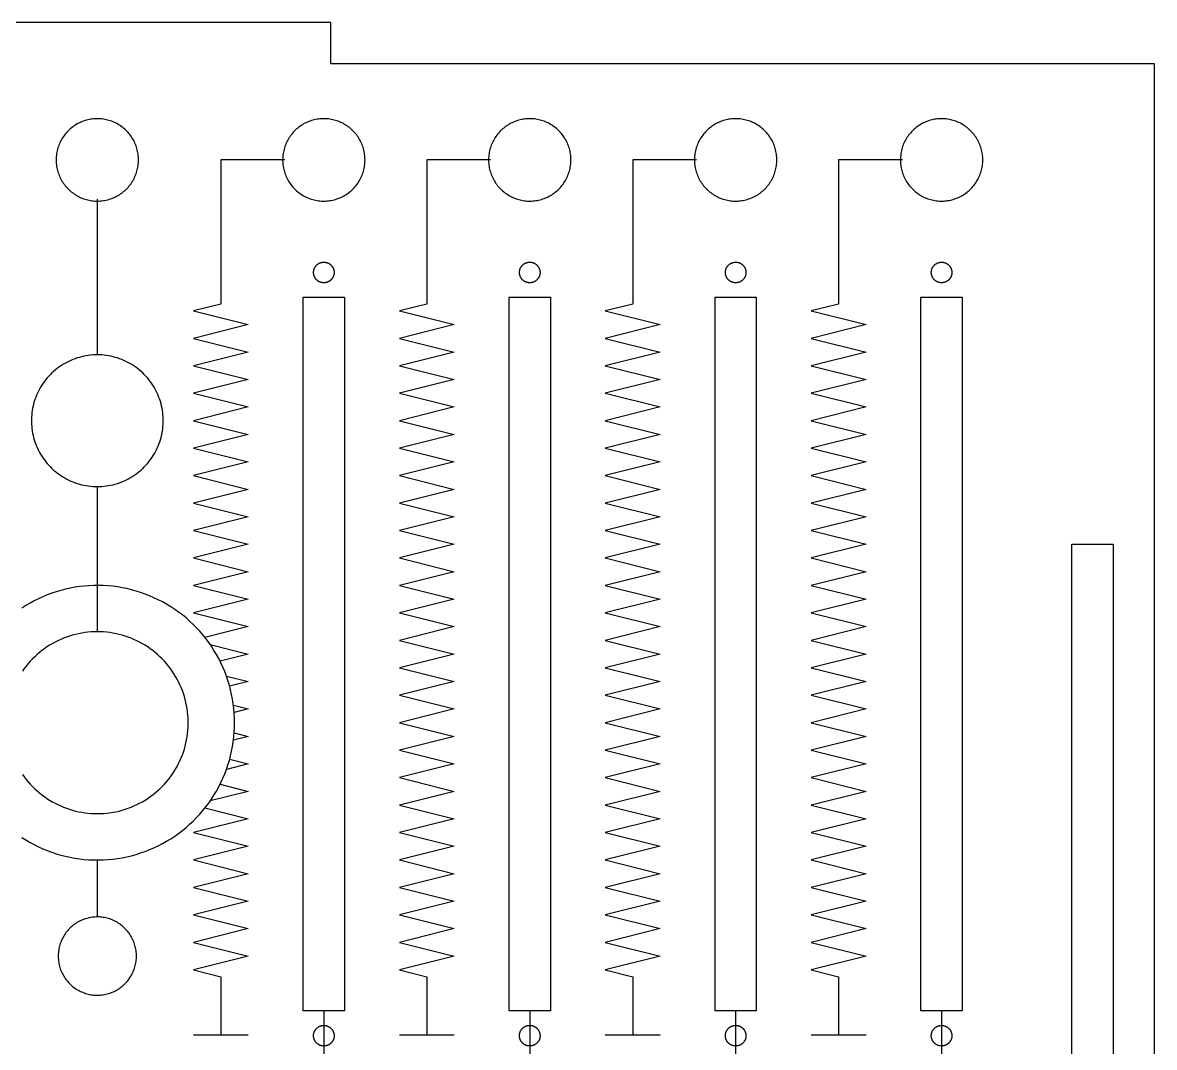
# Model space of a CAD drawing. Header units: millimetres. Extents: x 10 to 287, y -111 to 168.
# Drawn here: x 204.7 to 287.1, y 68.6 to 143.3 of the extents above; entities that cross this region are included whole.
import ezdxf

# ---------------------------------------------------------------- set-up
doc = ezdxf.new("R2010")
doc.units = ezdxf.units.MM
doc.header["$MEASUREMENT"] = 0
doc.layers.add('CORTE', color=18, linetype='Continuous', true_color=0x000000)
doc.layers.add('SEMI', color=1, linetype='Continuous', true_color=0xff0000)

# ---------------------------------------------------------------- blocks, each defined once
blk = doc.blocks.new('ESPACIO_POT 01')
at = {"layer": 'CORTE'}
for points in [[(0.75, 27.8), (0.75, 27.826), (0.748, 27.852), (0.746, 27.878), (0.743, 27.904), (0.739, 27.93), (0.734, 27.955), (0.728, 27.98), (0.721, 28.006), (0.714, 28.031), (0.705, 28.055), (0.696, 28.079), (0.686, 28.103), (0.675, 28.127), (0.663, 28.15), (0.651, 28.173), (0.637, 28.195), (0.623, 28.217), (0.608, 28.239), (0.593, 28.26), (0.576, 28.28), (0.559, 28.3), (0.542, 28.319), (0.523, 28.337), (0.504, 28.355), (0.485, 28.372), (0.465, 28.389), (0.444, 28.404), (0.423, 28.42), (0.401, 28.434), (0.379, 28.447), (0.356, 28.46), (0.333, 28.472), (0.309, 28.483), (0.286, 28.494), (0.261, 28.503), (0.237, 28.512), (0.212, 28.519), (0.187, 28.526), (0.161, 28.532), (0.136, 28.538), (0.11, 28.542), (0.084, 28.545), (0.059, 28.548), (0.033, 28.549), (0.007, 28.55), (-0.02, 28.55), (-0.046, 28.549), (-0.071, 28.547), (-0.097, 28.544), (-0.123, 28.54), (-0.149, 28.535), (-0.174, 28.53), (-0.199, 28.523), (-0.224, 28.516), (-0.249, 28.507), (-0.273, 28.498), (-0.298, 28.488), (-0.321, 28.478), (-0.345, 28.466), (-0.367, 28.454), (-0.39, 28.441), (-0.412, 28.427), (-0.433, 28.412), (-0.454, 28.397), (-0.475, 28.381), (-0.495, 28.364), (-0.514, 28.346), (-0.533, 28.328), (-0.551, 28.309), (-0.568, 28.29), (-0.585, 28.27), (-0.601, 28.249), (-0.616, 28.228), (-0.63, 28.206), (-0.644, 28.184), (-0.657, 28.162), (-0.669, 28.139), (-0.68, 28.115), (-0.691, 28.092), (-0.701, 28.067), (-0.71, 28.043), (-0.718, 28.018), (-0.725, 27.993), (-0.731, 27.968), (-0.736, 27.942), (-0.741, 27.917), (-0.744, 27.891), (-0.747, 27.865), (-0.749, 27.839), (-0.75, 27.813), (-0.75, 27.787), (-0.749, 27.761), (-0.747, 27.735), (-0.744, 27.709), (-0.741, 27.683), (-0.736, 27.658), (-0.731, 27.632), (-0.725, 27.607), (-0.718, 27.582), (-0.71, 27.557), (-0.701, 27.533), (-0.691, 27.508), (-0.68, 27.485), (-0.669, 27.461), (-0.657, 27.438), (-0.644, 27.416), (-0.63, 27.394), (-0.616, 27.372), (-0.601, 27.351), (-0.585, 27.33), (-0.568, 27.31), (-0.551, 27.291), (-0.533, 27.272), (-0.514, 27.254), (-0.495, 27.236), (-0.475, 27.219), (-0.454, 27.203), (-0.433, 27.188), (-0.412, 27.173), (-0.39, 27.159), (-0.367, 27.146), (-0.345, 27.134), (-0.321, 27.122), (-0.298, 27.112), (-0.273, 27.102), (-0.249, 27.093), (-0.224, 27.084), (-0.199, 27.077), (-0.174, 27.07), (-0.149, 27.065), (-0.123, 27.06), (-0.097, 27.056), (-0.071, 27.053), (-0.046, 27.051), (-0.02, 27.05), (0.007, 27.05), (0.033, 27.051), (0.059, 27.052), (0.084, 27.055), (0.11, 27.058), (0.136, 27.062), (0.161, 27.068), (0.187, 27.074), (0.212, 27.081), (0.237, 27.088), (0.261, 27.097), (0.286, 27.106), (0.309, 27.117), (0.333, 27.128), (0.356, 27.14), (0.379, 27.153), (0.401, 27.166), (0.423, 27.18), (0.444, 27.196), (0.465, 27.211), (0.485, 27.228), (0.504, 27.245), (0.523, 27.263), (0.542, 27.281), (0.559, 27.3), (0.576, 27.32), (0.593, 27.34), (0.608, 27.361), (0.623, 27.383), (0.637, 27.405), (0.651, 27.427), (0.663, 27.45), (0.675, 27.473), (0.686, 27.497), (0.696, 27.521), (0.705, 27.545), (0.714, 27.569), (0.721, 27.594), (0.728, 27.62), (0.734, 27.645), (0.739, 27.67), (0.743, 27.696), (0.746, 27.722), (0.748, 27.748), (0.75, 27.774), (0.75, 27.8)], [(-1.5, -26), (1.5, -26), (1.5, 26), (-1.5, 26), (-1.5, -26)], [(0.75, -27.8), (0.75, -27.774), (0.748, -27.748), (0.746, -27.722), (0.743, -27.696), (0.739, -27.67), (0.734, -27.645), (0.728, -27.62), (0.721, -27.594), (0.714, -27.569), (0.705, -27.545), (0.696, -27.521), (0.686, -27.497), (0.675, -27.473), (0.663, -27.45), (0.651, -27.427), (0.637, -27.405), (0.623, -27.383), (0.608, -27.361), (0.593, -27.34), (0.576, -27.32), (0.559, -27.3), (0.542, -27.281), (0.523, -27.263), (0.504, -27.245), (0.485, -27.228), (0.465, -27.211), (0.444, -27.196), (0.423, -27.18), (0.401, -27.166), (0.379, -27.153), (0.356, -27.14), (0.333, -27.128), (0.309, -27.117), (0.286, -27.106), (0.261, -27.097), (0.237, -27.088), (0.212, -27.081), (0.187, -27.074), (0.161, -27.068), (0.136, -27.062), (0.11, -27.058), (0.084, -27.055), (0.059, -27.052), (0.033, -27.051), (0.007, -27.05), (-0.02, -27.05), (-0.046, -27.051), (-0.071, -27.053), (-0.097, -27.056), (-0.123, -27.06), (-0.149, -27.065), (-0.174, -27.07), (-0.199, -27.077), (-0.224, -27.084), (-0.249, -27.093), (-0.273, -27.102), (-0.298, -27.112), (-0.321, -27.122), (-0.345, -27.134), (-0.367, -27.146), (-0.39, -27.159), (-0.412, -27.173), (-0.433, -27.188), (-0.454, -27.203), (-0.475, -27.219), (-0.495, -27.236), (-0.514, -27.254), (-0.533, -27.272), (-0.551, -27.291), (-0.568, -27.31), (-0.585, -27.33), (-0.601, -27.351), (-0.616, -27.372), (-0.63, -27.394), (-0.644, -27.416), (-0.657, -27.438), (-0.669, -27.461), (-0.68, -27.485), (-0.691, -27.508), (-0.701, -27.533), (-0.71, -27.557), (-0.718, -27.582), (-0.725, -27.607), (-0.731, -27.632), (-0.736, -27.658), (-0.741, -27.683), (-0.744, -27.709), (-0.747, -27.735), (-0.749, -27.761), (-0.75, -27.787), (-0.75, -27.813), (-0.749, -27.839), (-0.747, -27.865), (-0.744, -27.891), (-0.741, -27.917), (-0.736, -27.942), (-0.731, -27.968), (-0.725, -27.993), (-0.718, -28.018), (-0.71, -28.043), (-0.701, -28.067), (-0.691, -28.092), (-0.68, -28.115), (-0.669, -28.139), (-0.657, -28.162), (-0.644, -28.184), (-0.63, -28.206), (-0.616, -28.228), (-0.601, -28.249), (-0.585, -28.27), (-0.568, -28.29), (-0.551, -28.309), (-0.533, -28.328), (-0.514, -28.346), (-0.495, -28.364), (-0.475, -28.381), (-0.454, -28.397), (-0.433, -28.412), (-0.412, -28.427), (-0.39, -28.441), (-0.367, -28.454), (-0.345, -28.466), (-0.321, -28.478), (-0.298, -28.488), (-0.273, -28.498), (-0.249, -28.507), (-0.224, -28.516), (-0.199, -28.523), (-0.174, -28.53), (-0.149, -28.535), (-0.123, -28.54), (-0.097, -28.544), (-0.071, -28.547), (-0.046, -28.549), (-0.02, -28.55), (0.007, -28.55), (0.033, -28.549), (0.059, -28.548), (0.084, -28.545), (0.11, -28.542), (0.136, -28.538), (0.161, -28.532), (0.187, -28.526), (0.212, -28.519), (0.237, -28.512), (0.261, -28.503), (0.286, -28.494), (0.309, -28.483), (0.333, -28.472), (0.356, -28.46), (0.379, -28.447), (0.401, -28.434), (0.423, -28.42), (0.444, -28.404), (0.465, -28.389), (0.485, -28.372), (0.504, -28.355), (0.523, -28.337), (0.542, -28.319), (0.559, -28.3), (0.576, -28.28), (0.593, -28.26), (0.608, -28.239), (0.623, -28.217), (0.637, -28.195), (0.651, -28.173), (0.663, -28.15), (0.675, -28.127), (0.686, -28.103), (0.696, -28.079), (0.705, -28.055), (0.714, -28.031), (0.721, -28.006), (0.728, -27.98), (0.734, -27.955), (0.739, -27.93), (0.743, -27.904), (0.746, -27.878), (0.748, -27.852), (0.75, -27.826), (0.75, -27.8)]]:
    blk.add_lwpolyline(points, dxfattribs=at)

msp = doc.modelspace()

# ---------------------------------------------------------------- linework, layer by layer
at = {"layer": 'CORTE'}
for points in [[(227.108, 143.256), (193.108, 143.256)], [(227.108, 140.256), (227.108, 143.256)], [(287.108, 140.256), (227.108, 140.256)], [(287.108, 33.256), (287.108, 140.256)], [(213.108, 133.256), (213.106, 133.36), (213.101, 133.464), (213.092, 133.568), (213.079, 133.672), (213.063, 133.774), (213.043, 133.877), (213.02, 133.978), (212.993, 134.079), (212.963, 134.178), (212.929, 134.277), (212.892, 134.374), (212.852, 134.47), (212.808, 134.565), (212.761, 134.658), (212.711, 134.749), (212.657, 134.838), (212.601, 134.926), (212.541, 135.011), (212.479, 135.095), (212.414, 135.176), (212.346, 135.255), (212.275, 135.331), (212.202, 135.405), (212.126, 135.476), (212.048, 135.545), (211.967, 135.611), (211.884, 135.674), (211.799, 135.734), (211.712, 135.792), (211.623, 135.846), (211.532, 135.897), (211.44, 135.945), (211.346, 135.989), (211.25, 136.03), (211.153, 136.068), (211.055, 136.103), (210.956, 136.134), (210.855, 136.162), (210.754, 136.186), (210.652, 136.207), (210.549, 136.224), (210.446, 136.237), (210.342, 136.247), (210.238, 136.254), (210.134, 136.256), (210.03, 136.255), (209.926, 136.251), (209.822, 136.243), (209.719, 136.231), (209.616, 136.216), (209.513, 136.197), (209.412, 136.174), (209.311, 136.148), (209.211, 136.119), (209.112, 136.086), (209.015, 136.05), (208.918, 136.01), (208.823, 135.967), (208.73, 135.921), (208.638, 135.872), (208.549, 135.819), (208.461, 135.763), (208.375, 135.705), (208.291, 135.643), (208.209, 135.578), (208.129, 135.511), (208.052, 135.441), (207.978, 135.368), (207.906, 135.293), (207.836, 135.216), (207.77, 135.136), (207.706, 135.053), (207.645, 134.969), (207.587, 134.882), (207.532, 134.794), (207.48, 134.703), (207.432, 134.611), (207.386, 134.518), (207.344, 134.422), (207.305, 134.326), (207.27, 134.228), (207.238, 134.129), (207.209, 134.029), (207.184, 133.928), (207.163, 133.826), (207.145, 133.723), (207.13, 133.62), (207.12, 133.516), (207.112, 133.412), (207.109, 133.308), (207.109, 133.204), (207.112, 133.1), (207.12, 132.996), (207.13, 132.893), (207.145, 132.79), (207.163, 132.687), (207.184, 132.585), (207.209, 132.484), (207.238, 132.384), (207.27, 132.285), (207.305, 132.187), (207.344, 132.09), (207.386, 131.995), (207.432, 131.901), (207.48, 131.809), (207.532, 131.719), (207.587, 131.63), (207.645, 131.544), (207.706, 131.459), (207.77, 131.377), (207.836, 131.297), (207.906, 131.219), (207.978, 131.144), (208.052, 131.072), (208.129, 131.002), (208.209, 130.934), (208.291, 130.87), (208.375, 130.808), (208.461, 130.749), (208.549, 130.694), (208.638, 130.641), (208.73, 130.592), (208.823, 130.545), (208.918, 130.502), (209.015, 130.463), (209.112, 130.427), (209.211, 130.394), (209.311, 130.364), (209.412, 130.338), (209.513, 130.316), (209.616, 130.297), (209.719, 130.282), (209.822, 130.27), (209.926, 130.262), (210.03, 130.257), (210.134, 130.256), (210.238, 130.259), (210.342, 130.265), (210.446, 130.275), (210.549, 130.289), (210.652, 130.306), (210.754, 130.327), (210.855, 130.351), (210.956, 130.379), (211.055, 130.41), (211.153, 130.444), (211.25, 130.482), (211.346, 130.524), (211.44, 130.568), (211.532, 130.616), (211.623, 130.667), (211.712, 130.721), (211.799, 130.778), (211.884, 130.839), (211.967, 130.902), (212.048, 130.968), (212.126, 131.036), (212.202, 131.108), (212.275, 131.182), (212.346, 131.258), (212.414, 131.337), (212.479, 131.418), (212.541, 131.501), (212.601, 131.587), (212.657, 131.674), (212.711, 131.764), (212.761, 131.855), (212.808, 131.948), (212.852, 132.042), (212.892, 132.138), (212.929, 132.236), (212.963, 132.334), (212.993, 132.434), (213.02, 132.535), (213.043, 132.636), (213.063, 132.738), (213.079, 132.841), (213.092, 132.944), (213.101, 133.048), (213.106, 133.152), (213.108, 133.256)], [(229.608, 133.256), (229.606, 133.36), (229.601, 133.464), (229.592, 133.568), (229.579, 133.672), (229.563, 133.774), (229.543, 133.877), (229.52, 133.978), (229.493, 134.079), (229.463, 134.178), (229.429, 134.277), (229.392, 134.374), (229.352, 134.47), (229.308, 134.565), (229.261, 134.658), (229.211, 134.749), (229.157, 134.838), (229.101, 134.926), (229.041, 135.011), (228.979, 135.095), (228.914, 135.176), (228.846, 135.255), (228.775, 135.331), (228.702, 135.405), (228.626, 135.476), (228.548, 135.545), (228.467, 135.611), (228.384, 135.674), (228.299, 135.734), (228.212, 135.792), (228.123, 135.846), (228.032, 135.897), (227.94, 135.945), (227.846, 135.989), (227.75, 136.03), (227.653, 136.068), (227.555, 136.103), (227.456, 136.134), (227.355, 136.162), (227.254, 136.186), (227.152, 136.207), (227.049, 136.224), (226.946, 136.237), (226.842, 136.247), (226.738, 136.254), (226.634, 136.256), (226.53, 136.255), (226.426, 136.251), (226.322, 136.243), (226.219, 136.231), (226.116, 136.216), (226.013, 136.197), (225.912, 136.174), (225.811, 136.148), (225.711, 136.119), (225.612, 136.086), (225.515, 136.05), (225.418, 136.01), (225.323, 135.967), (225.23, 135.921), (225.138, 135.872), (225.049, 135.819), (224.961, 135.763), (224.875, 135.705), (224.791, 135.643), (224.709, 135.578), (224.629, 135.511), (224.552, 135.441), (224.478, 135.368), (224.406, 135.293), (224.336, 135.216), (224.27, 135.136), (224.206, 135.053), (224.145, 134.969), (224.087, 134.882), (224.032, 134.794), (223.98, 134.703), (223.932, 134.611), (223.886, 134.518), (223.844, 134.422), (223.805, 134.326), (223.77, 134.228), (223.738, 134.129), (223.709, 134.029), (223.684, 133.928), (223.663, 133.826), (223.645, 133.723), (223.63, 133.62), (223.62, 133.516), (223.612, 133.412), (223.609, 133.308), (223.609, 133.204), (223.612, 133.1), (223.62, 132.996), (223.63, 132.893), (223.645, 132.79), (223.663, 132.687), (223.684, 132.585), (223.709, 132.484), (223.738, 132.384), (223.77, 132.285), (223.805, 132.187), (223.844, 132.09), (223.886, 131.995), (223.932, 131.901), (223.98, 131.809), (224.032, 131.719), (224.087, 131.63), (224.145, 131.544), (224.206, 131.459), (224.27, 131.377), (224.336, 131.297), (224.406, 131.219), (224.478, 131.144), (224.552, 131.072), (224.629, 131.002), (224.709, 130.934), (224.791, 130.87), (224.875, 130.808), (224.961, 130.749), (225.049, 130.694), (225.138, 130.641), (225.23, 130.592), (225.323, 130.545), (225.418, 130.502), (225.515, 130.463), (225.612, 130.427), (225.711, 130.394), (225.811, 130.364), (225.912, 130.338), (226.013, 130.316), (226.116, 130.297), (226.219, 130.282), (226.322, 130.27), (226.426, 130.262), (226.53, 130.257), (226.634, 130.256), (226.738, 130.259), (226.842, 130.265), (226.946, 130.275), (227.049, 130.289), (227.152, 130.306), (227.254, 130.327), (227.355, 130.351), (227.456, 130.379), (227.555, 130.41), (227.653, 130.444), (227.75, 130.482), (227.846, 130.524), (227.94, 130.568), (228.032, 130.616), (228.123, 130.667), (228.212, 130.721), (228.299, 130.778), (228.384, 130.839), (228.467, 130.902), (228.548, 130.968), (228.626, 131.036), (228.702, 131.108), (228.775, 131.182), (228.846, 131.258), (228.914, 131.337), (228.979, 131.418), (229.041, 131.501), (229.101, 131.587), (229.157, 131.674), (229.211, 131.764), (229.261, 131.855), (229.308, 131.948), (229.352, 132.042), (229.392, 132.138), (229.429, 132.236), (229.463, 132.334), (229.493, 132.434), (229.52, 132.535), (229.543, 132.636), (229.563, 132.738), (229.579, 132.841), (229.592, 132.944), (229.601, 133.048), (229.606, 133.152), (229.608, 133.256)], [(244.608, 133.256), (244.606, 133.36), (244.601, 133.464), (244.592, 133.568), (244.579, 133.672), (244.563, 133.774), (244.543, 133.877), (244.52, 133.978), (244.493, 134.079), (244.463, 134.178), (244.429, 134.277), (244.392, 134.374), (244.352, 134.47), (244.308, 134.565), (244.261, 134.658), (244.211, 134.749), (244.157, 134.838), (244.101, 134.926), (244.041, 135.011), (243.979, 135.095), (243.914, 135.176), (243.846, 135.255), (243.775, 135.331), (243.702, 135.405), (243.626, 135.476), (243.548, 135.545), (243.467, 135.611), (243.384, 135.674), (243.299, 135.734), (243.212, 135.792), (243.123, 135.846), (243.032, 135.897), (242.94, 135.945), (242.846, 135.989), (242.75, 136.03), (242.653, 136.068), (242.555, 136.103), (242.456, 136.134), (242.355, 136.162), (242.254, 136.186), (242.152, 136.207), (242.049, 136.224), (241.946, 136.237), (241.842, 136.247), (241.738, 136.254), (241.634, 136.256), (241.53, 136.255), (241.426, 136.251), (241.322, 136.243), (241.219, 136.231), (241.116, 136.216), (241.013, 136.197), (240.912, 136.174), (240.811, 136.148), (240.711, 136.119), (240.612, 136.086), (240.515, 136.05), (240.418, 136.01), (240.323, 135.967), (240.23, 135.921), (240.138, 135.872), (240.049, 135.819), (239.961, 135.763), (239.875, 135.705), (239.791, 135.643), (239.709, 135.578), (239.629, 135.511), (239.552, 135.441), (239.478, 135.368), (239.406, 135.293), (239.336, 135.216), (239.27, 135.136), (239.206, 135.053), (239.145, 134.969), (239.087, 134.882), (239.032, 134.794), (238.98, 134.703), (238.932, 134.611), (238.886, 134.518), (238.844, 134.422), (238.805, 134.326), (238.77, 134.228), (238.738, 134.129), (238.709, 134.029), (238.684, 133.928), (238.663, 133.826), (238.645, 133.723), (238.63, 133.62), (238.62, 133.516), (238.612, 133.412), (238.609, 133.308), (238.609, 133.204), (238.612, 133.1), (238.62, 132.996), (238.63, 132.893), (238.645, 132.79), (238.663, 132.687), (238.684, 132.585), (238.709, 132.484), (238.738, 132.384), (238.77, 132.285), (238.805, 132.187), (238.844, 132.09), (238.886, 131.995), (238.932, 131.901), (238.98, 131.809), (239.032, 131.719), (239.087, 131.63), (239.145, 131.544), (239.206, 131.459), (239.27, 131.377), (239.336, 131.297), (239.406, 131.219), (239.478, 131.144), (239.552, 131.072), (239.629, 131.002), (239.709, 130.934), (239.791, 130.87), (239.875, 130.808), (239.961, 130.749), (240.049, 130.694), (240.138, 130.641), (240.23, 130.592), (240.323, 130.545), (240.418, 130.502), (240.515, 130.463), (240.612, 130.427), (240.711, 130.394), (240.811, 130.364), (240.912, 130.338), (241.013, 130.316), (241.116, 130.297), (241.219, 130.282), (241.322, 130.27), (241.426, 130.262), (241.53, 130.257), (241.634, 130.256), (241.738, 130.259), (241.842, 130.265), (241.946, 130.275), (242.049, 130.289), (242.152, 130.306), (242.254, 130.327), (242.355, 130.351), (242.456, 130.379), (242.555, 130.41), (242.653, 130.444), (242.75, 130.482), (242.846, 130.524), (242.94, 130.568), (243.032, 130.616), (243.123, 130.667), (243.212, 130.721), (243.299, 130.778), (243.384, 130.839), (243.467, 130.902), (243.548, 130.968), (243.626, 131.036), (243.702, 131.108), (243.775, 131.182), (243.846, 131.258), (243.914, 131.337), (243.979, 131.418), (244.041, 131.501), (244.101, 131.587), (244.157, 131.674), (244.211, 131.764), (244.261, 131.855), (244.308, 131.948), (244.352, 132.042), (244.392, 132.138), (244.429, 132.236), (244.463, 132.334), (244.493, 132.434), (244.52, 132.535), (244.543, 132.636), (244.563, 132.738), (244.579, 132.841), (244.592, 132.944), (244.601, 133.048), (244.606, 133.152), (244.608, 133.256)], [(259.608, 133.256), (259.606, 133.36), (259.601, 133.464), (259.592, 133.568), (259.579, 133.672), (259.563, 133.774), (259.543, 133.877), (259.52, 133.978), (259.493, 134.079), (259.463, 134.178), (259.429, 134.277), (259.392, 134.374), (259.352, 134.47), (259.308, 134.565), (259.261, 134.658), (259.211, 134.749), (259.157, 134.838), (259.101, 134.926), (259.041, 135.011), (258.979, 135.095), (258.914, 135.176), (258.846, 135.255), (258.775, 135.331), (258.702, 135.405), (258.626, 135.476), (258.548, 135.545), (258.467, 135.611), (258.384, 135.674), (258.299, 135.734), (258.212, 135.792), (258.123, 135.846), (258.032, 135.897), (257.94, 135.945), (257.846, 135.989), (257.75, 136.03), (257.653, 136.068), (257.555, 136.103), (257.456, 136.134), (257.355, 136.162), (257.254, 136.186), (257.152, 136.207), (257.049, 136.224), (256.946, 136.237), (256.842, 136.247), (256.738, 136.254), (256.634, 136.256), (256.53, 136.255), (256.426, 136.251), (256.322, 136.243), (256.219, 136.231), (256.116, 136.216), (256.013, 136.197), (255.912, 136.174), (255.811, 136.148), (255.711, 136.119), (255.612, 136.086), (255.515, 136.05), (255.418, 136.01), (255.323, 135.967), (255.23, 135.921), (255.138, 135.872), (255.049, 135.819), (254.961, 135.763), (254.875, 135.705), (254.791, 135.643), (254.709, 135.578), (254.629, 135.511), (254.552, 135.441), (254.478, 135.368), (254.406, 135.293), (254.336, 135.216), (254.27, 135.136), (254.206, 135.053), (254.145, 134.969), (254.087, 134.882), (254.032, 134.794), (253.98, 134.703), (253.932, 134.611), (253.886, 134.518), (253.844, 134.422), (253.805, 134.326), (253.77, 134.228), (253.738, 134.129), (253.709, 134.029), (253.684, 133.928), (253.663, 133.826), (253.645, 133.723), (253.63, 133.62), (253.62, 133.516), (253.612, 133.412), (253.609, 133.308), (253.609, 133.204), (253.612, 133.1), (253.62, 132.996), (253.63, 132.893), (253.645, 132.79), (253.663, 132.687), (253.684, 132.585), (253.709, 132.484), (253.738, 132.384), (253.77, 132.285), (253.805, 132.187), (253.844, 132.09), (253.886, 131.995), (253.932, 131.901), (253.98, 131.809), (254.032, 131.719), (254.087, 131.63), (254.145, 131.544), (254.206, 131.459), (254.27, 131.377), (254.336, 131.297), (254.406, 131.219), (254.478, 131.144), (254.552, 131.072), (254.629, 131.002), (254.709, 130.934), (254.791, 130.87), (254.875, 130.808), (254.961, 130.749), (255.049, 130.694), (255.138, 130.641), (255.23, 130.592), (255.323, 130.545), (255.418, 130.502), (255.515, 130.463), (255.612, 130.427), (255.711, 130.394), (255.811, 130.364), (255.912, 130.338), (256.013, 130.316), (256.116, 130.297), (256.219, 130.282), (256.322, 130.27), (256.426, 130.262), (256.53, 130.257), (256.634, 130.256), (256.738, 130.259), (256.842, 130.265), (256.946, 130.275), (257.049, 130.289), (257.152, 130.306), (257.254, 130.327), (257.355, 130.351), (257.456, 130.379), (257.555, 130.41), (257.653, 130.444), (257.75, 130.482), (257.846, 130.524), (257.94, 130.568), (258.032, 130.616), (258.123, 130.667), (258.212, 130.721), (258.299, 130.778), (258.384, 130.839), (258.467, 130.902), (258.548, 130.968), (258.626, 131.036), (258.702, 131.108), (258.775, 131.182), (258.846, 131.258), (258.914, 131.337), (258.979, 131.418), (259.041, 131.501), (259.101, 131.587), (259.157, 131.674), (259.211, 131.764), (259.261, 131.855), (259.308, 131.948), (259.352, 132.042), (259.392, 132.138), (259.429, 132.236), (259.463, 132.334), (259.493, 132.434), (259.52, 132.535), (259.543, 132.636), (259.563, 132.738), (259.579, 132.841), (259.592, 132.944), (259.601, 133.048), (259.606, 133.152), (259.608, 133.256)], [(274.608, 133.256), (274.606, 133.36), (274.601, 133.464), (274.592, 133.568), (274.579, 133.672), (274.563, 133.774), (274.543, 133.877), (274.52, 133.978), (274.493, 134.079), (274.463, 134.178), (274.429, 134.277), (274.392, 134.374), (274.352, 134.47), (274.308, 134.565), (274.261, 134.658), (274.211, 134.749), (274.157, 134.838), (274.101, 134.926), (274.041, 135.011), (273.979, 135.095), (273.914, 135.176), (273.846, 135.255), (273.775, 135.331), (273.702, 135.405), (273.626, 135.476), (273.548, 135.545), (273.467, 135.611), (273.384, 135.674), (273.299, 135.734), (273.212, 135.792), (273.123, 135.846), (273.032, 135.897), (272.94, 135.945), (272.846, 135.989), (272.75, 136.03), (272.653, 136.068), (272.555, 136.103), (272.456, 136.134), (272.355, 136.162), (272.254, 136.186), (272.152, 136.207), (272.049, 136.224), (271.946, 136.237), (271.842, 136.247), (271.738, 136.254), (271.634, 136.256), (271.53, 136.255), (271.426, 136.251), (271.322, 136.243), (271.219, 136.231), (271.116, 136.216), (271.013, 136.197), (270.912, 136.174), (270.811, 136.148), (270.711, 136.119), (270.612, 136.086), (270.515, 136.05), (270.418, 136.01), (270.323, 135.967), (270.23, 135.921), (270.138, 135.872), (270.049, 135.819), (269.961, 135.763), (269.875, 135.705), (269.791, 135.643), (269.709, 135.578), (269.629, 135.511), (269.552, 135.441), (269.478, 135.368), (269.406, 135.293), (269.336, 135.216), (269.27, 135.136), (269.206, 135.053), (269.145, 134.969), (269.087, 134.882), (269.032, 134.794), (268.98, 134.703), (268.932, 134.611), (268.886, 134.518), (268.844, 134.422), (268.805, 134.326), (268.77, 134.228), (268.738, 134.129), (268.709, 134.029), (268.684, 133.928), (268.663, 133.826), (268.645, 133.723), (268.63, 133.62), (268.62, 133.516), (268.612, 133.412), (268.609, 133.308), (268.609, 133.204), (268.612, 133.1), (268.62, 132.996), (268.63, 132.893), (268.645, 132.79), (268.663, 132.687), (268.684, 132.585), (268.709, 132.484), (268.738, 132.384), (268.77, 132.285), (268.805, 132.187), (268.844, 132.09), (268.886, 131.995), (268.932, 131.901), (268.98, 131.809), (269.032, 131.719), (269.087, 131.63), (269.145, 131.544), (269.206, 131.459), (269.27, 131.377), (269.336, 131.297), (269.406, 131.219), (269.478, 131.144), (269.552, 131.072), (269.629, 131.002), (269.709, 130.934), (269.791, 130.87), (269.875, 130.808), (269.961, 130.749), (270.049, 130.694), (270.138, 130.641), (270.23, 130.592), (270.323, 130.545), (270.418, 130.502), (270.515, 130.463), (270.612, 130.427), (270.711, 130.394), (270.811, 130.364), (270.912, 130.338), (271.013, 130.316), (271.116, 130.297), (271.219, 130.282), (271.322, 130.27), (271.426, 130.262), (271.53, 130.257), (271.634, 130.256), (271.738, 130.259), (271.842, 130.265), (271.946, 130.275), (272.049, 130.289), (272.152, 130.306), (272.254, 130.327), (272.355, 130.351), (272.456, 130.379), (272.555, 130.41), (272.653, 130.444), (272.75, 130.482), (272.846, 130.524), (272.94, 130.568), (273.032, 130.616), (273.123, 130.667), (273.212, 130.721), (273.299, 130.778), (273.384, 130.839), (273.467, 130.902), (273.548, 130.968), (273.626, 131.036), (273.702, 131.108), (273.775, 131.182), (273.846, 131.258), (273.914, 131.337), (273.979, 131.418), (274.041, 131.501), (274.101, 131.587), (274.157, 131.674), (274.211, 131.764), (274.261, 131.855), (274.308, 131.948), (274.352, 132.042), (274.392, 132.138), (274.429, 132.236), (274.463, 132.334), (274.493, 132.434), (274.52, 132.535), (274.543, 132.636), (274.563, 132.738), (274.579, 132.841), (274.592, 132.944), (274.601, 133.048), (274.606, 133.152), (274.608, 133.256)], [(210.108, 119.056), (209.943, 119.053), (209.777, 119.045), (209.612, 119.031), (209.448, 119.011), (209.284, 118.985), (209.121, 118.954), (208.96, 118.917), (208.799, 118.874), (208.641, 118.827), (208.484, 118.773), (208.329, 118.714), (208.176, 118.65), (208.026, 118.581), (207.878, 118.507), (207.732, 118.427), (207.59, 118.343), (207.45, 118.253), (207.314, 118.159), (207.181, 118.06), (207.051, 117.957), (206.925, 117.849), (206.803, 117.737), (206.685, 117.621), (206.571, 117.501), (206.461, 117.377), (206.355, 117.249), (206.254, 117.118), (206.158, 116.983), (206.066, 116.845), (205.979, 116.704), (205.897, 116.56), (205.82, 116.413), (205.748, 116.264), (205.682, 116.112), (205.62, 115.958), (205.564, 115.803), (205.513, 115.645), (205.468, 115.485), (205.429, 115.324), (205.395, 115.162), (205.366, 114.999), (205.343, 114.835), (205.326, 114.67), (205.315, 114.505), (205.309, 114.339), (205.309, 114.173), (205.315, 114.008), (205.326, 113.843), (205.343, 113.678), (205.366, 113.514), (205.395, 113.35), (205.429, 113.188), (205.468, 113.027), (205.513, 112.868), (205.564, 112.71), (205.62, 112.554), (205.682, 112.4), (205.748, 112.249), (205.82, 112.099), (205.897, 111.953), (205.979, 111.809), (206.066, 111.668), (206.158, 111.53), (206.254, 111.395), (206.355, 111.264), (206.461, 111.136), (206.571, 111.012), (206.685, 110.892), (206.803, 110.775), (206.925, 110.663), (207.051, 110.556), (207.181, 110.452), (207.314, 110.354), (207.45, 110.26), (207.59, 110.17), (207.732, 110.086), (207.878, 110.006), (208.026, 109.932), (208.176, 109.862), (208.329, 109.798), (208.484, 109.74), (208.641, 109.686), (208.799, 109.638), (208.96, 109.596), (209.121, 109.559), (209.284, 109.528), (209.448, 109.502), (209.612, 109.482), (209.777, 109.468), (209.943, 109.459), (210.108, 109.456)], [(210.108, 109.456), (210.274, 109.459), (210.439, 109.468), (210.604, 109.482), (210.769, 109.502), (210.933, 109.528), (211.095, 109.559), (211.257, 109.596), (211.417, 109.638), (211.576, 109.686), (211.733, 109.74), (211.888, 109.798), (212.04, 109.862), (212.191, 109.932), (212.339, 110.006), (212.484, 110.086), (212.627, 110.17), (212.766, 110.26), (212.903, 110.354), (213.036, 110.452), (213.165, 110.556), (213.291, 110.663), (213.413, 110.775), (213.532, 110.892), (213.646, 111.012), (213.756, 111.136), (213.861, 111.264), (213.962, 111.395), (214.059, 111.53), (214.15, 111.668), (214.237, 111.809), (214.319, 111.953), (214.396, 112.099), (214.468, 112.249), (214.535, 112.4), (214.596, 112.554), (214.652, 112.71), (214.703, 112.868), (214.748, 113.027), (214.788, 113.188), (214.822, 113.35), (214.85, 113.514), (214.873, 113.678), (214.89, 113.843), (214.902, 114.008), (214.908, 114.173), (214.908, 114.339), (214.902, 114.505), (214.89, 114.67), (214.873, 114.835), (214.85, 114.999), (214.822, 115.162), (214.788, 115.324), (214.748, 115.485), (214.703, 115.645), (214.652, 115.803), (214.596, 115.958), (214.535, 116.112), (214.468, 116.264), (214.396, 116.413), (214.319, 116.56), (214.237, 116.704), (214.15, 116.845), (214.059, 116.983), (213.962, 117.118), (213.861, 117.249), (213.756, 117.377), (213.646, 117.501), (213.532, 117.621), (213.413, 117.737), (213.291, 117.849), (213.165, 117.957), (213.036, 118.06), (212.903, 118.159), (212.766, 118.253), (212.627, 118.343), (212.484, 118.427), (212.339, 118.507), (212.191, 118.581), (212.04, 118.65), (211.888, 118.714), (211.733, 118.773), (211.576, 118.827), (211.417, 118.874), (211.257, 118.917), (211.095, 118.954), (210.933, 118.985), (210.769, 119.011), (210.604, 119.031), (210.439, 119.045), (210.274, 119.053), (210.108, 119.056)], [(284.108, 105.256), (284.108, 65.256), (281.108, 65.256), (281.108, 105.256), (284.108, 105.256)], [(210.108, 98.881), (209.88, 98.877), (209.651, 98.866), (209.423, 98.846), (209.196, 98.818), (208.97, 98.783), (208.746, 98.74), (208.523, 98.689), (208.302, 98.63), (208.083, 98.564), (207.866, 98.49), (207.652, 98.409), (207.442, 98.321), (207.234, 98.225), (207.029, 98.122), (206.829, 98.013), (206.632, 97.896), (206.439, 97.773), (206.251, 97.643), (206.068, 97.507), (205.889, 97.364), (205.715, 97.215), (205.547, 97.061), (205.383, 96.9), (205.226, 96.734), (205.074, 96.563), (204.929, 96.387), (204.789, 96.206), (204.656, 96.02)], [(210.108, 85.631), (210.337, 85.635), (210.565, 85.647), (210.793, 85.667), (211.02, 85.694), (211.246, 85.73), (211.471, 85.773), (211.694, 85.824), (211.915, 85.882), (212.134, 85.949), (212.35, 86.022), (212.564, 86.103), (212.775, 86.192), (212.983, 86.287), (213.187, 86.39), (213.388, 86.5), (213.584, 86.617), (213.777, 86.74), (213.965, 86.87), (214.149, 87.006), (214.328, 87.149), (214.501, 87.297), (214.67, 87.452), (214.833, 87.612), (214.991, 87.778), (215.142, 87.949), (215.288, 88.126), (215.427, 88.307), (215.561, 88.493), (215.687, 88.683), (215.807, 88.878), (215.92, 89.077), (216.027, 89.279), (216.126, 89.485), (216.218, 89.695), (216.303, 89.907), (216.38, 90.122), (216.45, 90.34), (216.512, 90.56), (216.567, 90.782), (216.614, 91.006), (216.653, 91.231), (216.685, 91.458), (216.709, 91.685), (216.724, 91.913), (216.732, 92.142), (216.732, 92.371), (216.724, 92.599), (216.709, 92.827), (216.685, 93.055), (216.653, 93.281), (216.614, 93.507), (216.567, 93.731), (216.512, 93.953), (216.45, 94.173), (216.38, 94.39), (216.303, 94.606), (216.218, 94.818), (216.126, 95.027), (216.027, 95.233), (215.92, 95.436), (215.807, 95.635), (215.687, 95.829), (215.561, 96.02), (215.427, 96.206), (215.288, 96.387), (215.142, 96.563), (214.991, 96.734), (214.833, 96.9), (214.67, 97.061), (214.501, 97.215), (214.328, 97.364), (214.149, 97.507), (213.965, 97.643), (213.777, 97.773), (213.584, 97.896), (213.388, 98.013), (213.187, 98.122), (212.983, 98.225), (212.775, 98.321), (212.564, 98.409), (212.35, 98.49), (212.134, 98.564), (211.915, 98.63), (211.694, 98.689), (211.471, 98.74), (211.246, 98.783), (211.02, 98.818), (210.793, 98.846), (210.565, 98.866), (210.337, 98.877), (210.108, 98.881)], [(204.656, 88.493), (204.789, 88.307), (204.929, 88.126), (205.074, 87.949), (205.226, 87.778), (205.383, 87.612), (205.547, 87.452), (205.715, 87.297), (205.889, 87.149), (206.068, 87.006), (206.251, 86.87), (206.439, 86.74), (206.632, 86.617), (206.829, 86.5), (207.029, 86.39), (207.234, 86.287), (207.442, 86.192), (207.652, 86.103), (207.866, 86.022), (208.083, 85.949), (208.302, 85.882), (208.523, 85.824), (208.746, 85.773), (208.97, 85.73), (209.196, 85.694), (209.423, 85.667), (209.651, 85.647), (209.88, 85.635), (210.108, 85.631)], [(212.958, 75.256), (212.957, 75.355), (212.951, 75.454), (212.943, 75.553), (212.931, 75.651), (212.915, 75.749), (212.897, 75.846), (212.875, 75.942), (212.849, 76.038), (212.82, 76.132), (212.788, 76.226), (212.753, 76.318), (212.715, 76.41), (212.673, 76.499), (212.628, 76.588), (212.581, 76.674), (212.53, 76.759), (212.476, 76.842), (212.42, 76.924), (212.361, 77.003), (212.299, 77.08), (212.234, 77.155), (212.167, 77.227), (212.097, 77.298), (212.025, 77.365), (211.951, 77.431), (211.874, 77.493), (211.795, 77.553), (211.715, 77.61), (211.632, 77.665), (211.548, 77.716), (211.461, 77.765), (211.373, 77.81), (211.284, 77.853), (211.193, 77.892), (211.101, 77.928), (211.008, 77.961), (210.913, 77.99), (210.818, 78.017), (210.722, 78.04), (210.625, 78.059), (210.527, 78.075), (210.429, 78.088), (210.331, 78.098), (210.232, 78.104), (210.133, 78.106), (210.034, 78.105), (209.935, 78.101), (209.837, 78.093), (209.738, 78.082), (209.64, 78.068), (209.543, 78.05), (209.447, 78.028), (209.351, 78.004), (209.256, 77.976), (209.162, 77.945), (209.069, 77.91), (208.978, 77.873), (208.888, 77.832), (208.799, 77.788), (208.712, 77.741), (208.627, 77.691), (208.543, 77.638), (208.461, 77.582), (208.381, 77.524), (208.304, 77.462), (208.228, 77.398), (208.155, 77.332), (208.084, 77.263), (208.016, 77.191), (207.95, 77.118), (207.887, 77.042), (207.826, 76.963), (207.768, 76.883), (207.713, 76.801), (207.661, 76.717), (207.612, 76.631), (207.566, 76.544), (207.522, 76.455), (207.482, 76.364), (207.445, 76.272), (207.412, 76.179), (207.381, 76.085), (207.354, 75.99), (207.331, 75.894), (207.31, 75.797), (207.293, 75.7), (207.279, 75.602), (207.269, 75.503), (207.262, 75.405), (207.259, 75.306), (207.259, 75.207), (207.262, 75.108), (207.269, 75.009), (207.279, 74.911), (207.293, 74.813), (207.31, 74.716), (207.331, 74.619), (207.354, 74.523), (207.381, 74.428), (207.412, 74.333), (207.445, 74.24), (207.482, 74.149), (207.522, 74.058), (207.566, 73.969), (207.612, 73.882), (207.661, 73.796), (207.713, 73.712), (207.768, 73.63), (207.826, 73.549), (207.887, 73.471), (207.95, 73.395), (208.016, 73.321), (208.084, 73.25), (208.155, 73.181), (208.228, 73.114), (208.304, 73.05), (208.381, 72.989), (208.461, 72.93), (208.543, 72.875), (208.627, 72.822), (208.712, 72.772), (208.799, 72.725), (208.888, 72.681), (208.978, 72.64), (209.069, 72.602), (209.162, 72.568), (209.256, 72.537), (209.351, 72.509), (209.447, 72.484), (209.543, 72.463), (209.64, 72.445), (209.738, 72.43), (209.837, 72.419), (209.935, 72.412), (210.034, 72.407), (210.133, 72.406), (210.232, 72.409), (210.331, 72.415), (210.429, 72.424), (210.527, 72.437), (210.625, 72.454), (210.722, 72.473), (210.818, 72.496), (210.913, 72.522), (211.008, 72.552), (211.101, 72.585), (211.193, 72.621), (211.284, 72.66), (211.373, 72.703), (211.461, 72.748), (211.548, 72.796), (211.632, 72.848), (211.715, 72.902), (211.795, 72.959), (211.874, 73.019), (211.951, 73.082), (212.025, 73.147), (212.097, 73.215), (212.167, 73.285), (212.234, 73.358), (212.299, 73.433), (212.361, 73.51), (212.42, 73.589), (212.476, 73.67), (212.53, 73.754), (212.581, 73.838), (212.628, 73.925), (212.673, 74.013), (212.715, 74.103), (212.753, 74.194), (212.788, 74.287), (212.82, 74.38), (212.849, 74.475), (212.875, 74.571), (212.897, 74.667), (212.915, 74.764), (212.931, 74.862), (212.943, 74.96), (212.951, 75.059), (212.957, 75.157), (212.958, 75.256)]]:
    msp.add_lwpolyline(points, dxfattribs=at)
at = {"layer": 'SEMI'}
for points in [[(223.758, 133.256), (219.108, 133.256), (219.108, 122.756), (217.108, 122.256), (221.108, 121.256), (217.108, 120.256), (221.108, 119.256), (217.108, 118.256), (221.108, 117.256), (217.108, 116.256), (221.108, 115.256), (217.108, 114.256), (221.108, 113.256), (217.108, 112.256), (221.108, 111.256), (217.108, 110.256), (221.108, 109.256), (217.108, 108.256), (221.108, 107.256), (217.108, 106.256), (221.108, 105.256), (217.108, 104.256), (221.108, 103.256), (217.108, 102.256), (221.108, 101.256), (217.108, 100.256), (221.108, 99.256), (217.947, 98.466)], [(238.758, 133.256), (234.108, 133.256), (234.108, 122.756), (232.108, 122.256), (236.108, 121.256), (232.108, 120.256), (236.108, 119.256), (232.108, 118.256), (236.108, 117.256), (232.108, 116.256), (236.108, 115.256), (232.108, 114.256), (236.108, 113.256), (232.108, 112.256), (236.108, 111.256), (232.108, 110.256), (236.108, 109.256), (232.108, 108.256), (236.108, 107.256), (232.108, 106.256), (236.108, 105.256), (232.108, 104.256), (236.108, 103.256), (232.108, 102.256), (236.108, 101.256), (232.108, 100.256), (236.108, 99.256), (232.108, 98.256), (236.108, 97.256), (232.108, 96.256), (236.108, 95.256), (232.108, 94.256), (236.108, 93.256), (232.108, 92.256), (236.108, 91.256), (232.108, 90.256), (236.108, 89.256), (232.108, 88.256), (236.108, 87.256), (232.108, 86.256), (236.108, 85.256), (232.108, 84.256), (236.108, 83.256), (232.108, 82.256), (236.108, 81.256), (232.108, 80.256), (236.108, 79.256), (232.108, 78.256), (236.108, 77.256), (232.108, 76.256), (236.108, 75.256), (232.108, 74.256), (234.108, 73.756), (234.108, 69.506)], [(253.758, 133.256), (249.108, 133.256), (249.108, 122.756), (247.108, 122.256), (251.108, 121.256), (247.108, 120.256), (251.108, 119.256), (247.108, 118.256), (251.108, 117.256), (247.108, 116.256), (251.108, 115.256), (247.108, 114.256), (251.108, 113.256), (247.108, 112.256), (251.108, 111.256), (247.108, 110.256), (251.108, 109.256), (247.108, 108.256), (251.108, 107.256), (247.108, 106.256), (251.108, 105.256), (247.108, 104.256), (251.108, 103.256), (247.108, 102.256), (251.108, 101.256), (247.108, 100.256), (251.108, 99.256), (247.108, 98.256), (251.108, 97.256), (247.108, 96.256), (251.108, 95.256), (247.108, 94.256), (251.108, 93.256), (247.108, 92.256), (251.108, 91.256), (247.108, 90.256), (251.108, 89.256), (247.108, 88.256), (251.108, 87.256), (247.108, 86.256), (251.108, 85.256), (247.108, 84.256), (251.108, 83.256), (247.108, 82.256), (251.108, 81.256), (247.108, 80.256), (251.108, 79.256), (247.108, 78.256), (251.108, 77.256), (247.108, 76.256), (251.108, 75.256), (247.108, 74.256), (249.108, 73.756), (249.108, 69.506)], [(268.758, 133.256), (264.108, 133.256), (264.108, 122.756), (262.108, 122.256), (266.108, 121.256), (262.108, 120.256), (266.108, 119.256), (262.108, 118.256), (266.108, 117.256), (262.108, 116.256), (266.108, 115.256), (262.108, 114.256), (266.108, 113.256), (262.108, 112.256), (266.108, 111.256), (262.108, 110.256), (266.108, 109.256), (262.108, 108.256), (266.108, 107.256), (262.108, 106.256), (266.108, 105.256), (262.108, 104.256), (266.108, 103.256), (262.108, 102.256), (266.108, 101.256), (262.108, 100.256), (266.108, 99.256), (262.108, 98.256), (266.108, 97.256), (262.108, 96.256), (266.108, 95.256), (262.108, 94.256), (266.108, 93.256), (262.108, 92.256), (266.108, 91.256), (262.108, 90.256), (266.108, 89.256), (262.108, 88.256), (266.108, 87.256), (262.108, 86.256), (266.108, 85.256), (262.108, 84.256), (266.108, 83.256), (262.108, 82.256), (266.108, 81.256), (262.108, 80.256), (266.108, 79.256), (262.108, 78.256), (266.108, 77.256), (262.108, 76.256), (266.108, 75.256), (262.108, 74.256), (264.108, 73.756), (264.108, 69.506)], [(210.108, 130.406), (210.108, 119.056)], [(210.108, 109.456), (210.108, 98.881)], [(220.108, 92.256), (220.102, 92.603), (220.084, 92.95), (220.054, 93.296), (220.012, 93.64), (219.958, 93.983), (219.892, 94.324), (219.814, 94.662), (219.725, 94.998), (219.624, 95.33), (219.512, 95.658), (219.388, 95.983), (219.253, 96.303), (219.107, 96.618), (218.95, 96.927), (218.783, 97.231), (218.605, 97.529), (218.417, 97.821), (218.219, 98.106), (218.011, 98.384), (217.793, 98.655), (217.567, 98.917), (217.331, 99.172), (217.087, 99.419), (216.834, 99.657), (216.573, 99.886), (216.304, 100.105), (216.028, 100.316), (215.745, 100.516), (215.455, 100.707), (215.158, 100.888), (214.856, 101.058), (214.547, 101.217), (214.234, 101.366), (213.915, 101.503), (213.592, 101.63), (213.264, 101.745), (212.933, 101.849), (212.599, 101.941), (212.261, 102.022), (211.921, 102.091), (211.578, 102.148), (211.234, 102.193), (210.889, 102.226), (210.542, 102.247), (210.195, 102.256), (209.848, 102.253), (209.501, 102.238), (209.155, 102.211), (208.81, 102.172), (208.467, 102.121), (208.125, 102.058), (207.786, 101.983), (207.45, 101.897), (207.117, 101.799), (206.788, 101.689), (206.463, 101.568), (206.142, 101.436), (205.825, 101.293), (205.514, 101.139), (205.209, 100.974), (204.909, 100.799), (204.616, 100.613)], [(218.328, 97.951), (221.108, 97.256), (219.046, 96.741)], [(219.513, 95.655), (221.108, 95.256), (219.748, 94.916)], [(220.027, 93.527), (221.108, 93.256), (220.081, 92.999)], [(204.616, 83.9), (204.909, 83.714), (205.209, 83.539), (205.514, 83.374), (205.825, 83.22), (206.142, 83.077), (206.463, 82.945), (206.788, 82.824), (207.117, 82.714), (207.45, 82.616), (207.786, 82.53), (208.125, 82.455), (208.467, 82.392), (208.81, 82.341), (209.155, 82.302), (209.501, 82.275), (209.848, 82.26), (210.195, 82.257), (210.542, 82.266), (210.889, 82.287), (211.234, 82.32), (211.578, 82.365), (211.921, 82.422), (212.261, 82.491), (212.599, 82.571), (212.933, 82.664), (213.264, 82.767), (213.592, 82.883), (213.915, 83.009), (214.234, 83.147), (214.547, 83.296), (214.856, 83.455), (215.158, 83.625), (215.455, 83.806), (215.745, 83.996), (216.028, 84.197), (216.304, 84.407), (216.573, 84.627), (216.834, 84.856), (217.087, 85.094), (217.331, 85.34), (217.567, 85.595), (217.793, 85.858), (218.011, 86.129), (218.219, 86.407), (218.417, 86.692), (218.605, 86.983), (218.783, 87.281), (218.95, 87.585), (219.107, 87.895), (219.253, 88.21), (219.388, 88.53), (219.512, 88.854), (219.624, 89.183), (219.725, 89.515), (219.814, 89.85), (219.892, 90.189), (219.958, 90.529), (220.012, 90.872), (220.054, 91.217), (220.084, 91.563), (220.102, 91.909), (220.108, 92.256)], [(220.081, 91.513), (221.108, 91.256), (220.027, 90.986)], [(219.748, 89.596), (221.108, 89.256), (219.513, 88.858)], [(219.046, 87.772), (221.108, 87.256), (218.328, 86.561)], [(217.947, 86.047), (221.108, 85.256), (217.108, 84.256), (221.108, 83.256), (217.108, 82.256), (221.108, 81.256), (217.108, 80.256), (221.108, 79.256), (217.108, 78.256), (221.108, 77.256), (217.108, 76.256), (221.108, 75.256), (217.108, 74.256), (219.108, 73.756), (219.108, 69.506)], [(210.108, 82.256), (210.108, 78.106)], [(226.608, 71.256), (226.608, 67.256), (232.108, 63.256), (232.108, 57.256), (229.608, 57.256)], [(241.608, 71.256), (241.608, 67.256), (247.108, 63.256), (247.108, 57.256), (244.608, 57.256)], [(256.608, 71.256), (256.608, 67.256), (262.108, 63.256), (262.108, 57.256), (259.608, 57.256)], [(271.608, 71.256), (271.608, 67.256), (277.108, 63.256), (277.108, 57.256), (274.608, 57.256)], [(221.108, 69.506), (217.108, 69.506)], [(236.108, 69.506), (232.108, 69.506)], [(251.108, 69.506), (247.108, 69.506)], [(266.108, 69.506), (262.108, 69.506)]]:
    msp.add_lwpolyline(points, dxfattribs=at)

# ---------------------------------------------------------------- block references
at = {"layer": 'CORTE', "xscale": -1}
for p in [(226.608, 97.256), (241.608, 97.256), (256.608, 97.256), (271.608, 97.256)]:
    msp.add_blockref('ESPACIO_POT 01', p, dxfattribs=at)

doc.saveas('drawing.dxf')
